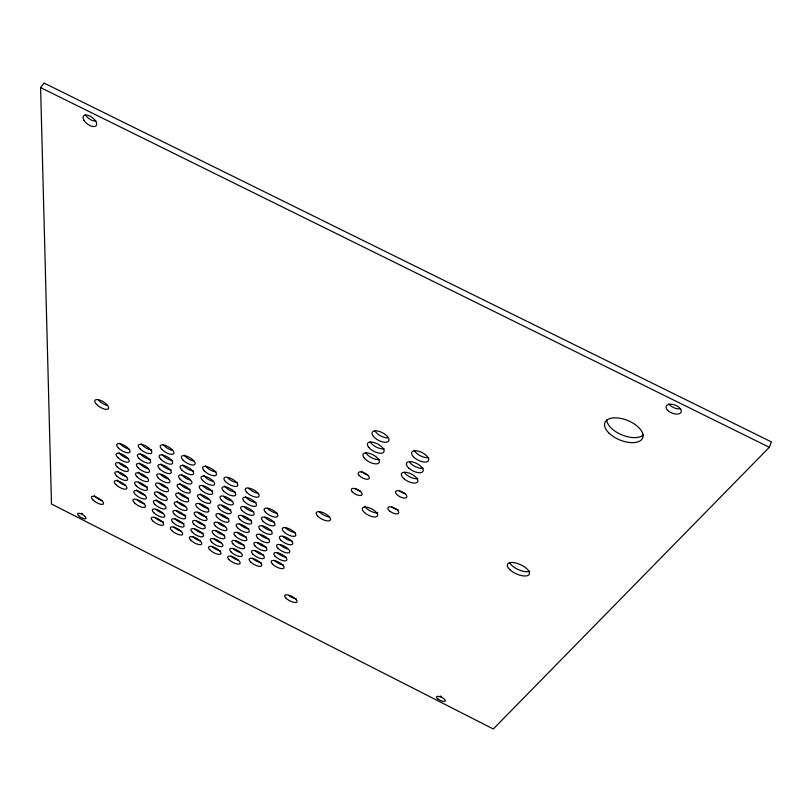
<?xml version="1.0" encoding="UTF-8"?>
<svg xmlns="http://www.w3.org/2000/svg" width="812" height="812" viewBox="0 0 812 812"><rect width="100%" height="100%" fill="white"/><g stroke="black" fill="none" stroke-linecap="round" stroke-linejoin="round"><path stroke-width="1.22" d="M769.329 447.29L771.4 441.911L43.939 83.017L40.6 87.594L51.471 503.998L493.29 728.983L769.329 447.29L40.6 87.594M398.286 509.733A6.049 2.578 26.7 0 1 391.617 506.759M360.66 491.219A6.029 2.578 27.5 0 1 355.291 488.519M82.692 513.945A4.811 1.604 30.5 0 1 81.677 513.245M680.649 408.7A8.018 4.314 21 0 1 668.915 403.909M95.989 120.988A7.947 4.07 36.9 0 1 85.331 114.746M529.769 571.222A11.977 5.075 24.4 0 1 518.604 569.75A11.977 5.075 24.4 0 1 509.53 562.411M428.634 457.532A9.338 4.314 26.6 0 1 414.211 450.315M387.456 437.922A9.318 4.304 27.5 0 1 374.748 430.573M379.539 459.46A9.034 4.05 27.5 0 1 365.593 452.467M384.259 448.782A9.176 4.172 27.5 0 1 370.099 441.687M417.845 478.654A9.054 4.06 26.7 0 1 404.772 473.041M423.153 468.25A9.196 4.182 26.6 0 1 409.877 462.566M405.087 493.645A6.191 2.71 26.7 0 1 399.565 490.874A6.202 2.69 26.7 0 0 397.413 495.087A6.202 2.69 26.7 0 0 406.771 497.198A6.202 2.69 26.7 0 0 399.524 490.925M367.765 474.908A6.181 2.7 27.5 0 1 361.289 471.173M441.515 696.655A4.882 1.654 25.4 0 1 440.429 696.036M102.485 500.801A6.922 2.395 30.6 0 1 94.243 495.624M144.15 503.744A7.105 2.548 30.2 0 1 136.66 499.492M163.364 513.499A7.095 2.548 29.9 0 1 155.884 509.246M183.989 523.507A7.095 2.558 29.6 0 1 175.128 519.01M145.115 495.32A7.196 2.609 30.2 0 1 136.578 489.91M377.844 512.819A8.475 3.563 27.1 0 1 364.771 506.241M296.451 598.931A6.922 2.446 27.7 0 1 288.879 595.521M238.383 560.3A7.003 2.507 28.6 0 1 230.994 556.098M220.681 550.861A7.003 2.507 28.9 0 1 211.902 546.405M200.229 540.924A7.003 2.497 29.2 0 1 192.84 536.722M181.198 531.251A7.003 2.497 29.5 0 1 173.798 527.059M163.527 521.842A7.003 2.487 29.8 0 1 154.787 517.406M266.356 547.126A7.288 2.71 28.4 0 1 257.211 542.487M246.472 537.047A7.288 2.71 28.7 0 1 237.337 532.418M225.168 526.734A7.278 2.7 29.1 0 1 217.494 522.37M206.786 516.939A7.278 2.7 29.4 0 1 197.681 512.321M125.667 485.454A7.196 2.598 30.5 0 1 117.121 480.044M164.582 505.186A7.186 2.619 29.9 0 1 156.066 499.796M185.471 515.315A7.186 2.619 29.6 0 1 176.498 510.768M292.097 541.005A7.491 2.862 28.1 0 1 282.698 536.255M287.641 548.953A7.389 2.791 28.1 0 1 279.866 544.517M295.132 532.571A7.592 2.943 28.2 0 1 285.601 527.759M205.01 525.222A7.186 2.629 29.3 0 1 196.027 520.665M224.579 535.149A7.186 2.629 29 0 1 215.586 530.581M244.179 545.085A7.186 2.639 28.7 0 1 235.175 540.518M263.809 555.043A7.196 2.639 28.4 0 1 254.785 550.465M283.469 565.01A7.196 2.649 28.1 0 1 274.436 560.422M286.271 557.215A7.288 2.72 28.1 0 1 277.115 552.576M228.7 518.604A7.379 2.771 29.1 0 1 219.453 513.935M248.817 528.795A7.379 2.781 28.8 0 1 239.56 524.116M208.603 508.434A7.379 2.771 29.4 0 1 199.387 503.765M188.546 498.274A7.379 2.761 29.8 0 1 178.396 492.498M167.099 487.91A7.379 2.751 30.1 0 1 159.325 483.475M126.408 476.685A7.298 2.669 30.6 0 1 117.75 471.193M147.48 486.885A7.288 2.68 30.3 0 1 138.426 482.298M165.831 496.66A7.288 2.68 30 0 1 158.147 492.295M185.583 506.668A7.278 2.69 29.7 0 1 176.975 501.207M203.284 533.301A7.095 2.558 29.3 0 1 194.413 528.795M221.199 542.852A7.095 2.568 29 0 1 213.718 538.6M240.535 552.657A7.095 2.568 28.7 0 1 233.054 548.404M261.332 562.757A7.105 2.578 28.4 0 1 252.42 558.23M231.521 500.933A7.582 2.923 29.2 0 1 223.544 496.376M230.831 510.007A7.481 2.852 29.2 0 1 221.473 505.267M147.124 477.791A7.389 2.751 30.4 0 1 138.365 472.229M127.169 467.692A7.389 2.74 30.7 0 1 119.384 463.256M127.951 458.455A7.491 2.812 30.8 0 1 119.059 452.791M148.17 468.686A7.491 2.822 30.5 0 1 139.299 463.033M168.419 478.928A7.481 2.832 30.2 0 1 160.532 474.431M190.15 489.423A7.481 2.832 29.8 0 1 179.868 483.556M209.009 499.471A7.481 2.842 29.5 0 1 200.199 493.848M329.581 516.99A7.937 3.218 27.8 0 1 319.603 511.956M268.965 539.006A7.379 2.781 28.4 0 1 259.698 534.306M271.644 530.662A7.481 2.862 28.5 0 1 262.256 525.912M274.395 522.096A7.582 2.943 28.5 0 1 264.885 517.274M277.227 513.285A7.694 3.025 28.5 0 1 267.574 508.413M256.013 502.567A7.684 3.015 28.9 0 1 245.457 496.538M253.699 511.621A7.582 2.933 28.9 0 1 244.199 506.82M251.223 520.33A7.481 2.852 28.8 0 1 241.844 515.579M190.323 480.095A7.582 2.913 29.9 0 1 181.37 474.37M212.389 490.742A7.582 2.923 29.6 0 1 202.919 485.952M171.22 469.915A7.582 2.903 30.2 0 1 160.796 463.967M150.677 459.531A7.592 2.893 30.6 0 1 140.253 453.583M128.743 448.965A7.592 2.883 30.9 0 1 119.74 443.21M151.793 449.919A7.694 2.974 30.7 0 1 141.227 443.88M172.621 460.434A7.694 2.984 30.3 0 1 162.055 454.405M193.479 470.97A7.684 2.994 30 0 1 182.913 464.941M212.856 481.293A7.684 3.004 29.6 0 1 203.802 475.497M235.287 492.092A7.684 3.004 29.3 0 1 224.731 486.063M258.622 493.371A7.795 3.096 29 0 1 248.848 488.438M237.368 482.653A7.795 3.096 29.3 0 1 227.614 477.72M216.154 471.934A7.795 3.086 29.7 0 1 205.456 465.814M193.459 461.033A7.795 3.075 30.1 0 1 184.273 455.126M172.337 450.366A7.795 3.065 30.4 0 1 163.121 444.448M107.357 405.472A7.947 3.126 31.7 0 1 97.937 399.413M643.358 434.968A20.33 10.546 22.3 0 1 621.89 434.907A20.33 10.546 22.3 0 1 606.757 419.834M389.496 510.9A6.049 2.568 26.7 0 0 398.672 513.133A6.049 2.568 26.7 0 0 391.709 507.033A6.049 2.568 26.7 0 0 389.496 510.9M352.175 491.686A6.039 2.568 27.5 0 0 361.655 495.188A6.039 2.568 27.5 0 0 356.316 488.976A6.039 2.568 27.5 0 0 352.175 491.686M78.784 515.803A4.821 1.604 30.5 0 0 85.879 518.614A4.821 1.604 30.5 0 0 80.764 513.763A4.821 1.604 30.5 0 0 78.784 515.803M667.697 410.375A8.029 4.293 21.1 0 0 680.801 412.699A8.029 4.293 21.1 0 0 672.569 404.406A8.029 4.293 21.1 0 0 667.697 410.375M83.89 120.186A7.958 4.05 36.8 0 0 95.704 126.063A7.958 4.05 36.8 0 0 89.98 116.116A7.958 4.05 36.8 0 0 83.89 120.186M510.281 570.075A11.997 5.055 24.4 0 0 529.028 574.642A11.997 5.055 24.4 0 0 515.803 563.02A11.997 5.055 24.4 0 0 510.281 570.075M414.282 457.613A9.348 4.293 26.6 0 0 428.513 460.607A9.348 4.293 26.6 0 0 417.683 450.995A9.348 4.293 26.6 0 0 414.282 457.613M373.398 436.379A9.328 4.283 27.5 0 0 388.106 441.626A9.328 4.283 27.5 0 0 380.036 431.69A9.328 4.283 27.5 0 0 373.398 436.379M364.273 458.1A9.044 4.03 27.5 0 0 378.524 463.266A9.044 4.03 27.5 0 0 370.637 453.756A9.044 4.03 27.5 0 0 364.273 458.1M368.76 447.402A9.186 4.151 27.5 0 0 383.244 452.609A9.186 4.151 27.5 0 0 375.266 442.895A9.186 4.151 27.5 0 0 368.76 447.402M403.94 478.715A9.074 4.04 26.7 0 0 417.683 481.729A9.074 4.04 26.7 0 0 407.127 472.493A9.074 4.04 26.7 0 0 403.94 478.715M409.035 468.321A9.206 4.161 26.6 0 0 423.011 471.336A9.206 4.161 26.6 0 0 412.323 461.906A9.206 4.161 26.6 0 0 409.035 468.321M359.077 475.355A6.191 2.69 27.5 0 0 368.8 478.907A6.191 2.69 27.5 0 0 363.37 472.472A6.191 2.69 27.5 0 0 359.077 475.355M173.068 522.512A7.105 2.537 29.6 0 0 183.806 526.694A7.105 2.537 29.6 0 0 176.691 519.548A7.105 2.537 29.6 0 0 173.068 522.512M174.418 514.3A7.196 2.609 29.6 0 0 185.288 518.513A7.196 2.609 29.6 0 0 178.082 511.235A7.196 2.609 29.6 0 0 174.418 514.3M175.788 505.866A7.288 2.68 29.7 0 0 186.811 510.119A7.288 2.68 29.7 0 0 179.523 502.709A7.288 2.68 29.7 0 0 175.788 505.866M178.65 488.337A7.491 2.822 29.8 0 0 189.967 492.661A7.491 2.822 29.8 0 0 182.507 484.967A7.491 2.822 29.8 0 0 178.65 488.337M180.132 479.212A7.592 2.893 29.9 0 0 191.612 483.576A7.592 2.893 29.9 0 0 184.06 475.73A7.592 2.893 29.9 0 0 180.132 479.212M177.199 497.218A7.389 2.751 29.7 0 0 188.364 501.501A7.389 2.751 29.7 0 0 180.995 493.95A7.389 2.751 29.7 0 0 177.199 497.218M181.665 469.843A7.694 2.974 30 0 0 193.307 474.238A7.694 2.974 30 0 0 185.654 466.23A7.694 2.974 30 0 0 181.665 469.843M190.82 540.203A7.014 2.487 29.2 0 0 201.467 544.375A7.014 2.487 29.2 0 0 194.525 537.402A7.014 2.487 29.2 0 0 190.82 540.203M204.198 470.787A7.805 3.065 29.7 0 0 216.063 475.253A7.805 3.065 29.7 0 0 208.42 467.144A7.805 3.065 29.7 0 0 204.198 470.787M192.373 532.307A7.105 2.548 29.3 0 0 203.162 536.519A7.105 2.548 29.3 0 0 196.128 529.414A7.105 2.548 29.3 0 0 192.373 532.307M193.966 524.217A7.196 2.619 29.3 0 0 204.888 528.46A7.196 2.619 29.3 0 0 197.783 521.223A7.196 2.619 29.3 0 0 193.966 524.217M195.59 515.904A7.288 2.68 29.4 0 0 206.664 520.188A7.288 2.68 29.4 0 0 199.468 512.819A7.288 2.68 29.4 0 0 195.59 515.904M197.265 507.388A7.389 2.751 29.4 0 0 208.491 511.702A7.389 2.751 29.4 0 0 201.214 504.191A7.389 2.751 29.4 0 0 197.265 507.388M198.991 498.629A7.491 2.832 29.5 0 0 210.369 502.983A7.491 2.832 29.5 0 0 203 495.33A7.491 2.832 29.5 0 0 198.991 498.629M437.841 698.919A4.892 1.644 25.5 0 0 445.28 701.111A4.892 1.644 25.5 0 0 439.688 696.655A4.892 1.644 25.5 0 0 437.841 698.919M183.005 460.089A7.805 3.055 30.1 0 0 194.809 464.525A7.805 3.055 30.1 0 0 187.054 456.354A7.805 3.055 30.1 0 0 183.005 460.089M159.558 468.798A7.592 2.893 30.2 0 0 170.977 473.132A7.592 2.893 30.2 0 0 163.313 465.235A7.592 2.893 30.2 0 0 159.558 468.798M160.796 459.298A7.704 2.964 30.3 0 0 172.377 463.662A7.704 2.964 30.3 0 0 164.623 455.613A7.704 2.964 30.3 0 0 160.796 459.298M157.163 487.068A7.389 2.74 30.1 0 0 168.277 491.331A7.389 2.74 30.1 0 0 160.806 483.729A7.389 2.74 30.1 0 0 157.163 487.068M156.016 495.848A7.298 2.669 30 0 0 166.978 500.07A7.298 2.669 30 0 0 159.599 492.61A7.298 2.669 30 0 0 156.016 495.848M93.096 500.04A6.932 2.385 30.6 0 0 103.337 504.039A6.932 2.385 30.6 0 0 96.06 497.005A6.932 2.385 30.6 0 0 93.096 500.04M171.768 530.52A7.014 2.477 29.5 0 0 182.365 534.661A7.014 2.477 29.5 0 0 175.331 527.648A7.014 2.477 29.5 0 0 171.768 530.52M134.548 502.963A7.105 2.527 30.1 0 0 145.186 507.094A7.105 2.527 30.1 0 0 137.888 499.867A7.105 2.527 30.1 0 0 134.548 502.963M153.803 512.727A7.105 2.537 29.8 0 0 164.481 516.879A7.105 2.537 29.8 0 0 157.274 509.703A7.105 2.537 29.8 0 0 153.803 512.727M135.401 494.508A7.206 2.598 30.2 0 0 146.17 498.669A7.206 2.598 30.2 0 0 138.791 491.311A7.206 2.598 30.2 0 0 135.401 494.508M225.421 481.506A7.805 3.075 29.3 0 0 237.348 486.012A7.805 3.075 29.3 0 0 229.806 477.943A7.805 3.075 29.3 0 0 225.421 481.506M202.564 480.399A7.694 2.984 29.6 0 0 214.266 484.835A7.694 2.984 29.6 0 0 206.715 476.877A7.694 2.984 29.6 0 0 202.564 480.399M200.747 489.636A7.592 2.903 29.6 0 0 212.287 494.031A7.592 2.903 29.6 0 0 204.827 486.226A7.592 2.903 29.6 0 0 200.747 489.636M211.709 542.122A7.105 2.558 29 0 0 222.539 546.354A7.105 2.558 29 0 0 215.596 539.29A7.105 2.558 29 0 0 211.709 542.122M209.912 549.897A7.014 2.487 28.9 0 0 220.61 554.088A7.014 2.487 28.9 0 0 213.739 547.156A7.014 2.487 28.9 0 0 209.912 549.897M213.546 534.144A7.196 2.619 29 0 0 224.518 538.417A7.196 2.619 29 0 0 217.504 531.221A7.196 2.619 29 0 0 213.546 534.144M217.372 517.569A7.389 2.761 29.1 0 0 228.649 521.903A7.389 2.761 29.1 0 0 221.463 514.443A7.389 2.761 29.1 0 0 217.372 517.569M215.434 525.963A7.288 2.69 29.1 0 0 226.558 530.266A7.288 2.69 29.1 0 0 219.453 522.948A7.288 2.69 29.1 0 0 215.434 525.963M221.402 500.08A7.592 2.913 29.2 0 0 232.993 504.506A7.592 2.913 29.2 0 0 225.635 496.751A7.592 2.913 29.2 0 0 221.402 500.08M219.352 508.941A7.491 2.832 29.2 0 0 230.791 513.326A7.491 2.832 29.2 0 0 223.523 505.714A7.491 2.832 29.2 0 0 219.352 508.941M246.675 492.245A7.805 3.086 29 0 0 258.673 496.771A7.805 3.086 29 0 0 251.233 488.753A7.805 3.086 29 0 0 246.675 492.245M223.493 490.986A7.694 2.994 29.3 0 0 235.257 495.442A7.694 2.994 29.3 0 0 227.807 487.535A7.694 2.994 29.3 0 0 223.493 490.986M244.229 501.461A7.694 2.994 28.9 0 0 256.054 505.947A7.694 2.994 28.9 0 0 248.705 498.091A7.694 2.994 28.9 0 0 244.229 501.461M229.025 559.61A7.014 2.497 28.6 0 0 239.773 563.822A7.014 2.497 28.6 0 0 232.993 556.93A7.014 2.497 28.6 0 0 229.025 559.61M363.532 511.55A8.485 3.542 27.1 0 0 376.88 516.523A8.485 3.542 27.1 0 0 369.48 507.926A8.485 3.542 27.1 0 0 363.532 511.55M115.933 484.632A7.206 2.588 30.5 0 0 126.652 488.773A7.206 2.588 30.5 0 0 119.181 481.374A7.206 2.588 30.5 0 0 115.933 484.632M96.618 404.417A7.958 3.116 31.6 0 0 108.361 408.771A7.958 3.116 31.6 0 0 100.049 400.204A7.958 3.116 31.6 0 0 96.618 404.417M117.172 466.809A7.399 2.72 30.7 0 0 128.174 471.021A7.399 2.72 30.7 0 0 120.521 463.337A7.399 2.72 30.7 0 0 117.172 466.809M117.821 457.542A7.501 2.791 30.8 0 0 128.976 461.784A7.501 2.791 30.8 0 0 121.221 453.949A7.501 2.791 30.8 0 0 117.821 457.542M116.542 475.842A7.298 2.649 30.6 0 0 127.403 480.014A7.298 2.649 30.6 0 0 119.841 472.472A7.298 2.649 30.6 0 0 116.542 475.842M118.481 448.031A7.602 2.872 30.9 0 0 129.788 452.304A7.602 2.872 30.9 0 0 121.932 444.316A7.602 2.872 30.9 0 0 118.481 448.031M136.264 485.83A7.298 2.659 30.3 0 0 147.175 490.032A7.298 2.659 30.3 0 0 139.705 482.531A7.298 2.659 30.3 0 0 136.264 485.83M137.157 476.928A7.399 2.73 30.4 0 0 148.21 481.171A7.399 2.73 30.4 0 0 140.649 473.528A7.399 2.73 30.4 0 0 137.157 476.928M139.004 458.404A7.602 2.883 30.6 0 0 150.362 462.718A7.602 2.883 30.6 0 0 142.607 454.771A7.602 2.883 30.6 0 0 139.004 458.404M138.07 467.793A7.491 2.801 30.5 0 0 149.276 472.066A7.491 2.801 30.5 0 0 141.613 464.271A7.491 2.801 30.5 0 0 138.07 467.793M161.842 449.401A7.805 3.055 30.4 0 0 173.595 453.817A7.805 3.055 30.4 0 0 165.729 445.595A7.805 3.055 30.4 0 0 161.842 449.401M139.969 448.762A7.704 2.964 30.7 0 0 151.489 453.106A7.704 2.964 30.7 0 0 143.633 445.006A7.704 2.964 30.7 0 0 139.969 448.762M152.737 520.857A7.014 2.477 29.8 0 0 163.283 524.978A7.014 2.477 29.8 0 0 156.158 517.924A7.014 2.477 29.8 0 0 152.737 520.857M154.889 504.394A7.196 2.598 29.9 0 0 165.709 508.586A7.196 2.598 29.9 0 0 158.421 501.268A7.196 2.598 29.9 0 0 154.889 504.394M158.34 478.055A7.491 2.812 30.1 0 0 169.606 482.358A7.491 2.812 30.1 0 0 162.045 474.614A7.491 2.812 30.1 0 0 158.34 478.055M237.5 527.759A7.389 2.761 28.8 0 0 248.827 532.134A7.389 2.761 28.8 0 0 241.743 524.714A7.389 2.761 28.8 0 0 237.5 527.759M231.065 551.947A7.105 2.558 28.7 0 0 241.946 556.2A7.105 2.558 28.7 0 0 235.094 549.186A7.105 2.558 28.7 0 0 231.065 551.947M239.753 519.264A7.491 2.842 28.8 0 0 251.253 523.679A7.491 2.842 28.8 0 0 244.077 516.117A7.491 2.842 28.8 0 0 239.753 519.264M233.156 544.091A7.196 2.629 28.7 0 0 244.189 548.384A7.196 2.629 28.7 0 0 237.256 541.239A7.196 2.629 28.7 0 0 233.156 544.091M235.297 536.032A7.288 2.69 28.7 0 0 246.472 540.366A7.288 2.69 28.7 0 0 239.469 533.088A7.288 2.69 28.7 0 0 235.297 536.032M242.077 510.545A7.592 2.913 28.9 0 0 253.73 514.991A7.592 2.913 28.9 0 0 246.472 507.287A7.592 2.913 28.9 0 0 242.077 510.545M250.451 561.792A7.105 2.558 28.4 0 0 261.383 566.066A7.105 2.558 28.4 0 0 254.623 559.092A7.105 2.558 28.4 0 0 250.451 561.792M252.796 554.058A7.196 2.629 28.4 0 0 263.88 558.372A7.196 2.629 28.4 0 0 257.039 551.267A7.196 2.629 28.4 0 0 252.796 554.058M257.658 537.97A7.389 2.771 28.4 0 0 269.046 542.365A7.389 2.771 28.4 0 0 262.053 534.996A7.389 2.771 28.4 0 0 257.658 537.97M255.191 546.121A7.298 2.7 28.4 0 0 266.427 550.475A7.298 2.7 28.4 0 0 259.515 543.238A7.298 2.7 28.4 0 0 255.191 546.121M262.794 521.02A7.592 2.923 28.5 0 0 274.507 525.496A7.592 2.923 28.5 0 0 267.341 517.833A7.592 2.923 28.5 0 0 262.794 521.02M260.185 529.607A7.491 2.842 28.5 0 0 271.736 534.042A7.491 2.842 28.5 0 0 264.661 526.531A7.491 2.842 28.5 0 0 260.185 529.607M265.463 512.189A7.704 3.004 28.5 0 0 277.339 516.706A7.704 3.004 28.5 0 0 270.102 508.901A7.704 3.004 28.5 0 0 265.463 512.189M272.456 564.035A7.206 2.629 28.1 0 0 283.591 568.38A7.206 2.629 28.1 0 0 276.851 561.315A7.206 2.629 28.1 0 0 272.456 564.035M275.116 556.22A7.298 2.7 28.1 0 0 286.403 560.605A7.298 2.7 28.1 0 0 279.582 553.419A7.298 2.7 28.1 0 0 275.116 556.22M277.846 548.202A7.399 2.771 28.1 0 0 289.295 552.627A7.399 2.771 28.1 0 0 282.393 545.299A7.399 2.771 28.1 0 0 277.846 548.202M283.53 531.515A7.602 2.923 28.2 0 0 295.304 536.021A7.602 2.923 28.2 0 0 288.25 528.409A7.602 2.923 28.2 0 0 283.53 531.515M280.658 539.97A7.501 2.852 28.1 0 0 292.259 544.436A7.501 2.852 28.1 0 0 285.286 536.965A7.501 2.852 28.1 0 0 280.658 539.97M285.865 598.018A6.932 2.436 27.7 0 0 296.603 602.271A6.932 2.436 27.7 0 0 290.178 595.643A6.932 2.436 27.7 0 0 285.865 598.018M317.482 515.864A7.947 3.197 27.8 0 0 329.875 520.533A7.947 3.197 27.8 0 0 322.689 512.494A7.947 3.197 27.8 0 0 317.482 515.864M608.949 433.04A20.371 10.495 22.3 0 0 641.835 439.333A20.371 10.495 22.3 0 0 620.571 418.373A20.371 10.495 22.3 0 0 608.949 433.04"/></g></svg>
